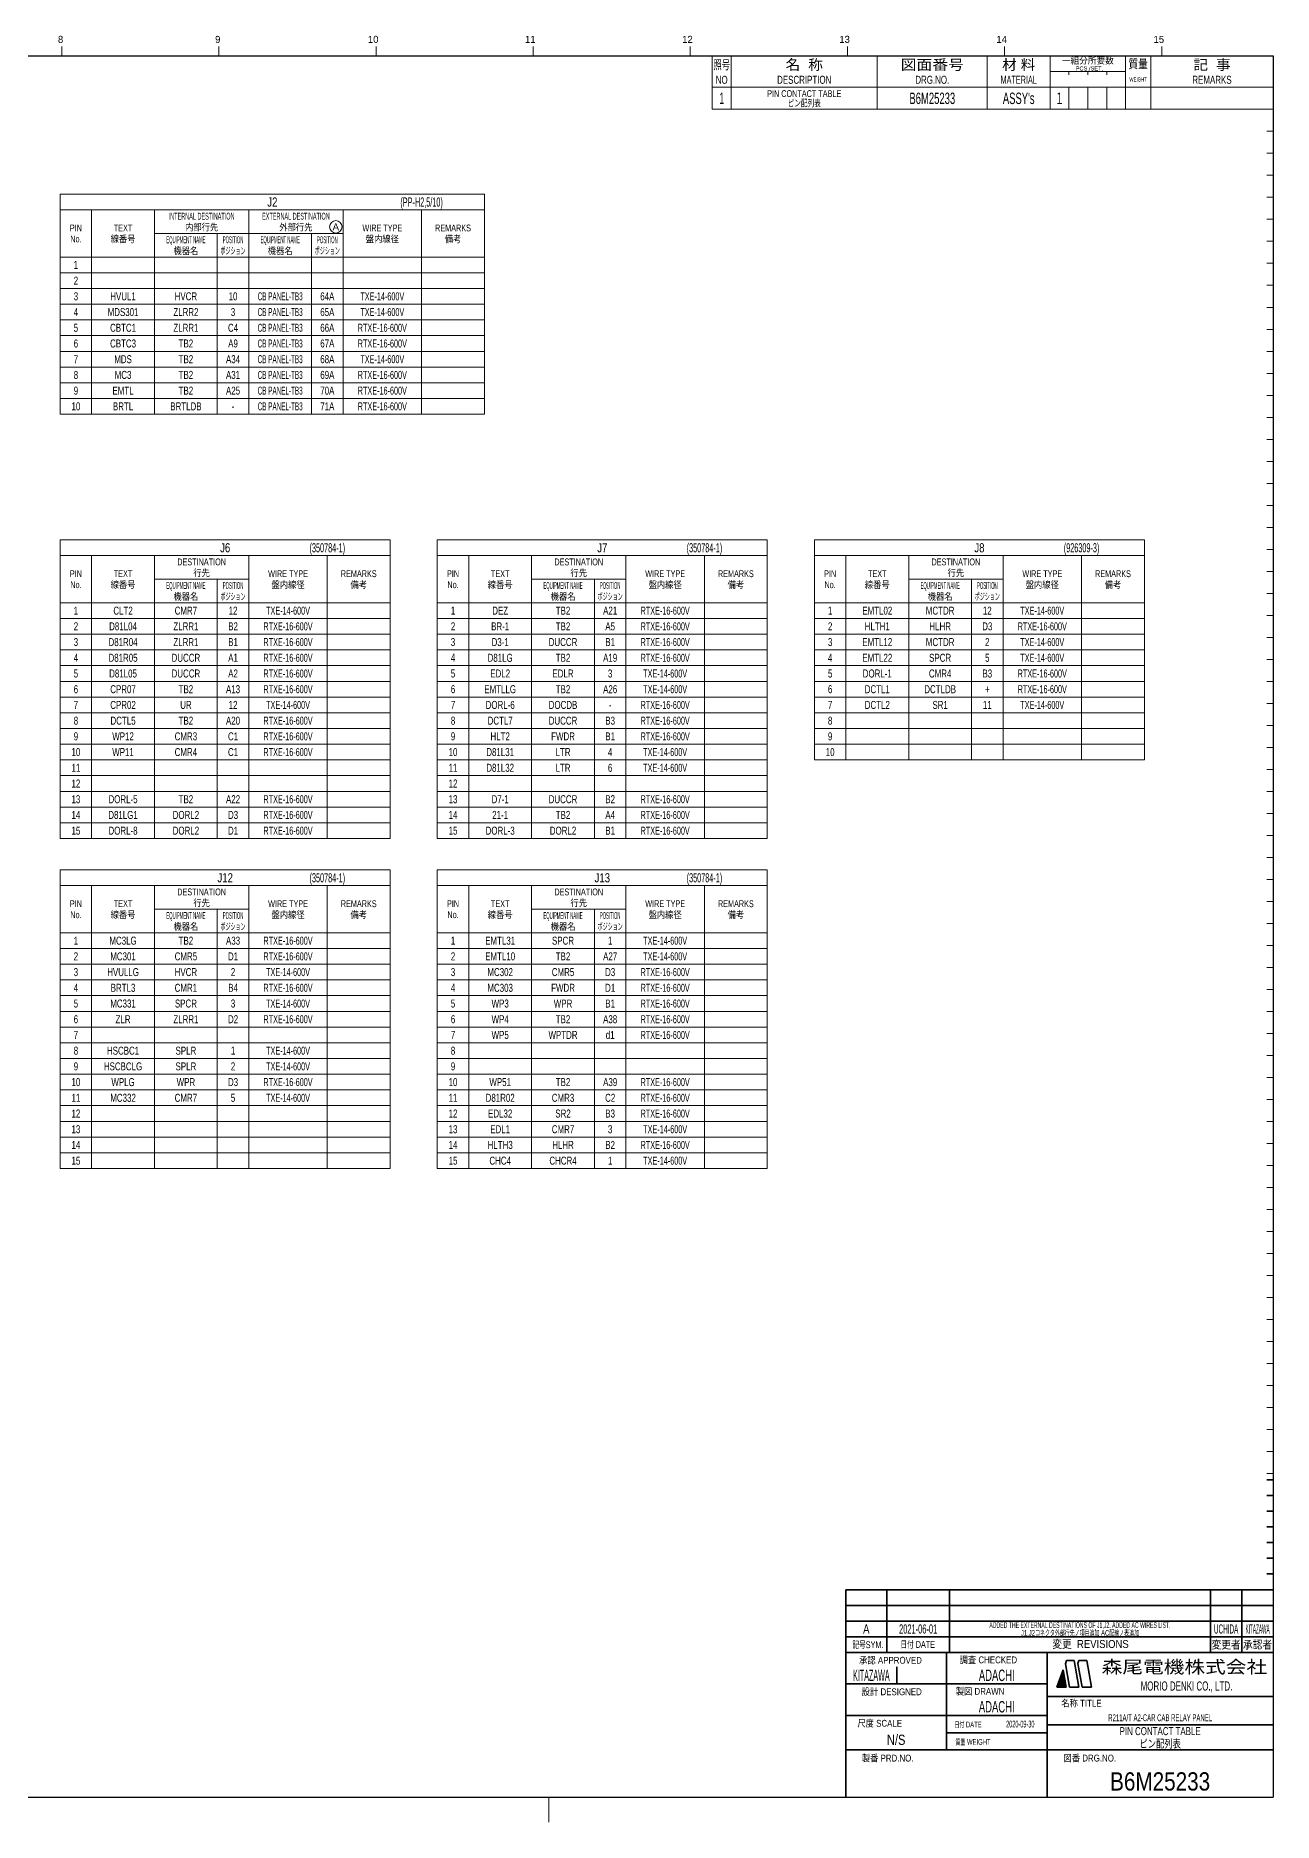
# Model space of a CAD drawing. Header units: millimetres. Extents: x 10 to 821, y 12 to 580.
# Drawn here: x 427 to 821, y 12 to 580 of the extents above; entities that cross this region are included whole.
import ezdxf
from ezdxf.enums import TextEntityAlignment as Align

# ---------------------------------------------------------------- set-up
doc = ezdxf.new("R2010")
doc.units = ezdxf.units.MM
for name, color, linetype in [('GR1_02', 7, 'Continuous'), ('GR1_04', 7, 'Continuous'), ('GR1_05', 7, 'Continuous'), ('GR2_03', 7, 'Continuous'), ('図面枠B6M', 7, 'Continuous'), ('表題、部品表_02', 7, 'Continuous'), ('表題、部品表_03', 7, 'Continuous')]:
    doc.layers.add(name, color=color, linetype=linetype)
doc.styles.add('HG丸ｺﾞｼｯｸM-PRO', font='')
doc.styles.get('HG丸ｺﾞｼｯｸM-PRO').set_extended_font_data('HG丸ｺﾞｼｯｸM-PRO')

# ---------------------------------------------------------------- blocks, each defined once
blk = doc.blocks.new('BLKF023')
at = {"layer": '図面枠B6M', "color": 4, "linetype": 'Continuous', "lineweight": 13}
for p, q in [((435.5, 577), (435.5, 574)), ((485.5, 577), (485.5, 574)), ((535.5, 577), (535.5, 574)), ((585.5, 577), (585.5, 574)), ((635.5, 577), (635.5, 574)), ((685.5, 577), (685.5, 574)), ((735.5, 577), (735.5, 574)), ((785.5, 577), (785.5, 574)), ((819, 557), (821, 557)), ((819, 550), (821, 550)), ((819, 543), (821, 543)), ((819, 536), (821, 536)), ((819, 529), (821, 529)), ((819, 522), (821, 522)), ((819, 515), (821, 515)), ((819, 508), (821, 508)), ((819, 501), (821, 501)), ((819, 494), (821, 494)), ((819, 487), (821, 487)), ((819, 480), (821, 480)), ((819, 473), (821, 473)), ((819, 466), (821, 466)), ((819, 459), (821, 459)), ((819, 452), (821, 452)), ((819, 445), (821, 445)), ((819, 438), (821, 438)), ((819, 431), (821, 431)), ((819, 424), (821, 424)), ((819, 417), (821, 417)), ((819, 410), (821, 410)), ((819, 403), (821, 403)), ((819, 396), (821, 396)), ((819, 389), (821, 389)), ((819, 382), (821, 382)), ((819, 375), (821, 375)), ((819, 368), (821, 368)), ((819, 361), (821, 361)), ((819, 354), (821, 354)), ((819, 347), (821, 347)), ((819, 340), (821, 340)), ((819, 333), (821, 333)), ((819, 326), (821, 326)), ((819, 319), (821, 319)), ((819, 312), (821, 312)), ((819, 305), (821, 305)), ((819, 298), (821, 298)), ((819, 291), (821, 291)), ((819, 284), (821, 284)), ((819, 277), (821, 277)), ((819, 270), (821, 270)), ((819, 263), (821, 263)), ((819, 256), (821, 256)), ((819, 249), (821, 249)), ((819, 242), (821, 242)), ((819, 235), (821, 235)), ((819, 228), (821, 228)), ((819, 221), (821, 221)), ((819, 214), (821, 214)), ((819, 207), (821, 207)), ((819, 200), (821, 200)), ((819, 193), (821, 193)), ((819, 186), (821, 186)), ((819, 179), (821, 179)), ((819, 172), (821, 172)), ((819, 165), (821, 165)), ((819, 158), (821, 158)), ((819, 151), (821, 151)), ((819, 144), (821, 144)), ((819, 137), (821, 137)), ((819, 130), (821, 130)), ((819, 123), (821, 123)), ((819, 116), (821, 116)), ((590.5, 12), (590.5, 20))]:
    blk.add_line(p, q, dxfattribs=at)
at = {"layer": '図面枠B6M', "color": 2, "linetype": 'Continuous', "lineweight": 25}
for p, q in [((35.5, 574), (821, 574)), ((821, 574), (821, 20)), ((9.5, 20), (821, 20))]:
    blk.add_line(p, q, dxfattribs=at)
at = {"layer": '図面枠B6M', "color": 3, "linetype": 'Continuous', "lineweight": 35}
for p, q in [((821, 121), (819, 121)), ((821, 116), (819, 116)), ((821, 111), (819, 111)), ((821, 106), (819, 106)), ((821, 101), (819, 101)), ((821, 96), (819, 96)), ((821, 91), (819, 91)), ((685, 86), (821, 86)), ((685, 86), (685, 20)), ((698, 86), (698, 66)), ((718, 66), (718, 86)), ((801, 86), (801, 66)), ((811, 86), (811, 66)), ((685, 81), (821, 81)), ((685, 76), (821, 76)), ((685, 71), (821, 71)), ((685, 66), (821, 66)), ((717, 66), (717, 35)), ((749, 66), (749, 20)), ((754.84, 62.4), (755.23, 63.5)), ((755.23, 63.5), (757.64, 63.5)), ((759.14, 55), (757.64, 63.5)), ((759.18, 63.5), (758.82, 62.51)), ((759.18, 63.5), (761.64, 63.5)), ((763.14, 55), (761.64, 63.5)), ((701.23, 61.5), (701.23, 56)), ((752.14, 55), (754.16, 60.55)), ((752.16, 55), (754.69, 57.53)), ((752.21, 55.19), (754.67, 57.65)), ((752.29, 55.41), (754.65, 57.77)), ((752.3, 55), (754.71, 57.41)), ((752.37, 55.64), (754.63, 57.89)), ((752.44, 55), (754.74, 57.29)), ((752.45, 55.86), (754.61, 58.01)), ((752.54, 56.08), (754.59, 58.13)), ((752.58, 55), (754.76, 57.17)), ((752.62, 56.3), (754.57, 58.25)), ((752.7, 56.53), (754.55, 58.37)), ((752.72, 55), (754.78, 57.05)), ((752.78, 56.75), (754.52, 58.49)), ((752.86, 56.97), (754.5, 58.61)), ((752.86, 55), (754.8, 56.93)), ((752.94, 57.19), (754.48, 58.73)), ((753.02, 57.42), (754.46, 58.86)), ((753.1, 57.64), (754.44, 58.98)), ((753.18, 57.86), (754.42, 59.1)), ((753.26, 58.08), (754.4, 59.22)), ((753.34, 58.31), (754.38, 59.34)), ((753.43, 58.53), (754.35, 59.46)), ((753.51, 58.75), (754.33, 59.58)), ((753.59, 58.97), (754.31, 59.7)), ((753.67, 59.19), (754.29, 59.82)), ((753.75, 59.42), (754.27, 59.94)), ((753.83, 59.64), (754.25, 60.06)), ((753.91, 59.86), (754.23, 60.18)), ((753.99, 60.08), (754.21, 60.3)), ((754.07, 60.31), (754.18, 60.42)), ((754.15, 60.53), (754.16, 60.54)), ((755.14, 55), (754.16, 60.55)), ((756.14, 55), (754.84, 62.4)), ((760.14, 55), (758.82, 62.51)), ((685, 56), (749, 56)), ((749, 52), (821, 52)), ((752.14, 55), (755.14, 55)), ((753.01, 55), (754.82, 56.81)), ((753.15, 55), (754.84, 56.69)), ((753.29, 55), (754.86, 56.57)), ((753.43, 55), (754.88, 56.45)), ((753.57, 55), (754.91, 56.33)), ((753.71, 55), (754.93, 56.21)), ((753.85, 55), (754.95, 56.09)), ((754, 55), (754.97, 55.97)), ((754.14, 55), (754.99, 55.85)), ((754.28, 55), (755.01, 55.73)), ((754.42, 55), (755.03, 55.61)), ((754.56, 55), (755.05, 55.49)), ((754.7, 55), (755.08, 55.37)), ((754.84, 55), (755.1, 55.25)), ((754.99, 55), (755.12, 55.13)), ((755.13, 55), (755.14, 55.01)), ((756.14, 55), (759.14, 55)), ((760.14, 55), (763.14, 55)), ((685, 46), (749, 46)), ((717, 40.5), (749, 40.5)), ((749, 43), (821, 43)), ((685, 35), (821, 35))]:
    blk.add_line(p, q, dxfattribs=at)
at = {"layer": '図面枠B6M', "color": 4, "linetype": 'Continuous', "lineweight": 13, "style": 'HG丸ｺﾞｼｯｸM-PRO', "width": 1.003994}
for s, height, p in [('8', 2.25, (434.29, 577.45)), ('9', 2.25, (484.29, 577.45)), ('10', 2.255, (532.9, 577.45)), ('11', 2.255, (582.9, 577.45)), ('12', 2.255, (632.9, 577.45)), ('13', 2.255, (682.9, 577.45)), ('14', 2.255, (732.9, 577.45)), ('15', 2.255, (782.9, 577.45))]:
    blk.add_text(s, height=height, dxfattribs=at).set_placement(p, align=Align.BOTTOM_LEFT)
at = {"layer": '図面枠B6M', "color": 4, "linetype": 'Continuous', "lineweight": 13, "style": 'HG丸ｺﾞｼｯｸM-PRO'}
for s, height, width, p in [('記号SYM.', 2.182, 0.69227, (692.03, 68.49)), ('日付 DATE', 2.182, 0.692507, (707.87, 68.58)), ('変更  REVISIONS', 2.5455, 0.887352, (762.85, 68.72)), ('変更者', 2.545, 0.887717, (806, 68.5)), ('承認者', 2.545, 0.887717, (816, 68.5)), ('承認 APPROVED', 2.1818, 0.863151, (699.21, 63.54)), ('調査 CHECKED', 2.182, 0.863174, (730.34, 63.67)), ('設計 DESIGNED', 2.1818, 0.862613, (699.61, 53.51)), ('製図 DRAWN', 2.182, 0.863099, (727.7, 53.65)), ('名称 TITLE', 2.182, 0.862489, (759.97, 49.87)), ('尺度 SCALE', 2.182, 0.862581, (695.78, 43.49)), ('日付 DATE', 1.818, 0.618255, (723.88, 43.09)), ('質量 WEIGHT', 1.818, 0.618812, (725.46, 37.55)), ('製番 PRD.NO.', 2.182, 0.863299, (698.29, 32.41)), ('図番 DRG.NO.', 2.182, 0.863083, (762.62, 32.42))]:
    blk.add_text(s, height=height, dxfattribs=dict(at, width=width)).set_placement(p, align=Align.MIDDLE_CENTER)
at = {"layer": '図面枠B6M', "color": 2, "linetype": 'Continuous', "lineweight": 25, "style": 'HG丸ｺﾞｼｯｸM-PRO', "width": 1.206081}
blk.add_text('森尾電機株式会社', height=4, dxfattribs=at).set_placement((792.72, 61.43), align=Align.MIDDLE_CENTER)
at = {"layer": '図面枠B6M', "color": 3, "linetype": 'Continuous', "lineweight": 35, "style": 'HG丸ｺﾞｼｯｸM-PRO', "width": 0.652197}
blk.add_text('MORIO DENKI CO., LTD.', height=2.9091, dxfattribs=at).set_placement((793.38, 55.36), align=Align.MIDDLE_CENTER)
blk = doc.blocks.new('BLKF024')
at = {"layer": '図面枠B6M', "color": 3, "linetype": 'Continuous', "lineweight": 35, "style": 'HG丸ｺﾞｼｯｸM-PRO'}
for s, height, width, p in [('A', 2.91, 0.782973, (691.5, 73.5)), ('2021-06-01', 2.909, 0.488281, (708, 73.5)), ('ADDED THE EXTERNAL DESTINATIONS OF J1,J2. ADDED AC WIRES LIST.', 1.8182, 0.537692, (759.5, 74.75)), ('UCHIDA', 2.909, 0.415827, (806, 73.5)), ('KITAZAWA', 2.909, 0.308644, (816, 73.5)), ('KITAZAWA', 3.636, 0.374534, (693.11, 58.75)), ('ADACHI', 3.636, 0.619335, (733, 58.75)), ('ADACHI', 3.636, 0.619335, (733, 48.75)), ('R211A/T A2-CAR CAB RELAY PANEL', 2.1818, 0.522489, (785, 45.25)), ('N/S', 3.273, 0.805664, (701, 38.25)), ('2020-09-30', 2.182, 0.482412, (740.5, 43.25)), ('PIN CONTACT TABLE', 2.5455, 0.741365, (785, 41)), ('B6M25233', 5.818, 0.845653, (785, 25))]:
    blk.add_text(s, height=height, dxfattribs=dict(at, width=width)).set_placement(p, align=Align.MIDDLE_CENTER)
blk = doc.blocks.new('BLKF025')
at = {"layer": '表題、部品表_02', "color": 4, "linetype": 'Continuous', "lineweight": 13}
for p, q in [((642.5, 564), (642.5, 557)), ((642.5, 564), (821, 564)), ((648.5, 564), (648.5, 557)), ((695, 564), (695, 557)), ((730, 564), (730, 557)), ((750, 564), (750, 557)), ((756, 564), (756, 557)), ((762, 564), (762, 557)), ((768, 557), (768, 564)), ((774, 564), (774, 557)), ((782, 564), (782, 557)), ((821, 564), (821, 557)), ((642.5, 557), (821, 557))]:
    blk.add_line(p, q, dxfattribs=at)
blk = doc.blocks.new('BLKF028')
at = {"layer": 'GR2_03', "color": 4, "linetype": 'Continuous', "lineweight": 13}
for p, q in [((642.5, 574), (642.5, 564)), ((642.5, 574), (821, 574)), ((648.5, 574), (648.5, 564)), ((695, 574), (695, 564)), ((730, 574), (730, 564)), ((750, 574), (750, 564)), ((750, 569), (774, 569)), ((756, 568), (756, 569)), ((762, 569), (762, 568)), ((768, 569), (768, 568)), ((774, 574), (774, 564)), ((782, 574), (782, 564)), ((821, 574), (821, 564)), ((642.5, 564), (821, 564))]:
    blk.add_line(p, q, dxfattribs=at)
at = {"layer": 'GR2_03', "color": 3, "linetype": 'Continuous', "lineweight": 35, "style": 'HG丸ｺﾞｼｯｸM-PRO'}
for s, height, width, p in [('照号', 2.909, 0.651535, (645.5, 571.2)), ('名  称', 3.273, 1.042426, (671.75, 571.2)), ('図面番号', 3.273, 1.127518, (712.5, 571.2)), ('材 料', 3.273, 1.042439, (740, 571.2)), ('一組分所要数', 2.036, 0.966638, (762, 572.5)), ('PCS./SET.', 1.309, 0.862935, (762.5, 570)), ('質量', 2.909, 0.781842, (778, 571.5)), ('記  事', 3.273, 1.042426, (801.5, 571.2)), ('NO', 2.545, 0.740841, (645.5, 566.4)), ('DESCRIPTION', 2.5455, 0.741365, (671.75, 566.4)), ('DRG.NO.', 2.545, 0.741189, (712.5, 566.4)), ('MATERIAL', 2.545, 0.594756, (740, 566.4)), ('WEIGHT', 1.309, 0.635507, (778, 566.5)), ('REMARKS', 2.545, 0.742803, (801.5, 566.4))]:
    blk.add_text(s, height=height, dxfattribs=dict(at, width=width)).set_placement(p, align=Align.MIDDLE_CENTER)
blk = doc.blocks.new('BLKF027')
at = {"layer": 'GR2_03', "color": 3, "linetype": 'Continuous', "lineweight": 13}
blk.add_blockref('BLKF028', (0, 0), dxfattribs=at)
blk = doc.blocks.new('BLKF088')
at = {"layer": 'GR1_02', "color": 4, "linetype": 'Continuous', "lineweight": 13}
for p, q in [((435, 420), (540, 420)), ((435, 420), (435, 325)), ((435, 415), (540, 415)), ((445, 415), (445, 325)), ((465, 415), (465, 325)), ((495, 415), (495, 325)), ((520, 415), (520, 325)), ((540, 420), (540, 325)), ((465, 407.5), (495, 407.5)), ((485, 407.5), (485, 325)), ((435, 400), (540, 400)), ((435, 395), (540, 395)), ((435, 390), (540, 390)), ((435, 385), (540, 385)), ((435, 380), (540, 380)), ((435, 375), (540, 375)), ((435, 370), (540, 370)), ((435, 365), (540, 365)), ((435, 360), (540, 360)), ((435, 355), (540, 355)), ((435, 350), (540, 350)), ((435, 345), (540, 345)), ((435, 340), (540, 340)), ((435, 335), (540, 335)), ((435, 330), (540, 330)), ((435, 325), (540, 325))]:
    blk.add_line(p, q, dxfattribs=at)
blk = doc.blocks.new('BLKF074')
at = {"layer": 'GR1_02', "color": 4, "linetype": 'Continuous', "lineweight": 13}
blk.add_blockref('BLKF088', (0, 0), dxfattribs=at)
at = {"layer": 'GR1_02', "color": 3, "linetype": 'Continuous', "lineweight": 35, "style": 'HG丸ｺﾞｼｯｸM-PRO'}
for s, height, width, p in [('J6', 2.909, 0.784871, (487.5, 417.5)), ('PIN', 2.182, 0.692358, (440, 409.25)), ('TEXT', 2.182, 0.694137, (455, 409.25)), ('DESTINATION', 2.1818, 0.693116, (480, 413)), ('行先', 2.182, 0.863284, (480, 409.5)), ('WIRE TYPE', 2.182, 0.692093, (507.5, 409.25)), ('REMARKS', 2.182, 0.692634, (530, 409.25)), ('No.', 2.182, 0.69162, (440, 405.75)), ('線番号', 2.182, 0.863284, (455, 405.75)), ('EQUIPMENT NAME', 2.1818, 0.375541, (475, 405.5)), ('POSITION', 2.182, 0.375403, (490, 405.5)), ('盤内線径', 2.182, 0.863284, (507.5, 405.75)), ('備考', 2.182, 0.863284, (530, 405.75)), ('1', 2.55, 0.740651, (440, 397.5)), ('機器名', 2.182, 0.863284, (475, 402)), ('ポジション', 2.182, 0.521228, (490, 402)), ('2', 2.55, 0.740651, (440, 392.5)), ('3', 2.55, 0.740651, (440, 387.5)), ('4', 2.55, 0.740651, (440, 382.5)), ('5', 2.55, 0.740651, (440, 377.5)), ('6', 2.55, 0.740651, (440, 372.5)), ('8', 2.55, 0.740651, (440, 362.5)), ('7', 2.55, 0.740651, (440, 367.5)), ('9', 2.55, 0.740651, (440, 357.5)), ('10', 2.545, 0.740651, (440, 352.5)), ('11', 2.545, 0.740651, (440, 347.5)), ('12', 2.545, 0.740651, (440, 342.5)), ('13', 2.545, 0.740651, (440, 337.5)), ('14', 2.545, 0.740651, (440, 332.5)), ('15', 2.545, 0.740651, (440, 327.5))]:
    blk.add_text(s, height=height, dxfattribs=dict(at, width=width)).set_placement(p, align=Align.MIDDLE_CENTER)
blk = doc.blocks.new('BLKF105')
at = {"layer": 'GR1_02', "color": 4, "linetype": 'Continuous', "lineweight": 13}
for p, q in [((555, 420), (660, 420)), ((555, 420), (555, 325)), ((555, 415), (660, 415)), ((565, 415), (565, 325)), ((585, 415), (585, 325)), ((615, 415), (615, 325)), ((640, 415), (640, 325)), ((660, 420), (660, 325)), ((585, 407.5), (615, 407.5)), ((605, 407.5), (605, 325)), ((555, 400), (660, 400)), ((555, 395), (660, 395)), ((555, 390), (660, 390)), ((555, 385), (660, 385)), ((555, 380), (660, 380)), ((555, 375), (660, 375)), ((555, 370), (660, 370)), ((555, 365), (660, 365)), ((555, 360), (660, 360)), ((555, 355), (660, 355)), ((555, 350), (660, 350)), ((555, 345), (660, 345)), ((555, 340), (660, 340)), ((555, 335), (660, 335)), ((555, 330), (660, 330)), ((555, 325), (660, 325))]:
    blk.add_line(p, q, dxfattribs=at)
blk = doc.blocks.new('BLKF091')
at = {"layer": 'GR1_02', "color": 4, "linetype": 'Continuous', "lineweight": 13}
blk.add_blockref('BLKF105', (0, 0), dxfattribs=at)
at = {"layer": 'GR1_02', "color": 3, "linetype": 'Continuous', "lineweight": 35, "style": 'HG丸ｺﾞｼｯｸM-PRO'}
for s, height, width, p in [('J7', 2.909, 0.784871, (607.5, 417.5)), ('PIN', 2.182, 0.692358, (560, 409.25)), ('TEXT', 2.182, 0.694137, (575, 409.25)), ('DESTINATION', 2.1818, 0.693116, (600, 413)), ('行先', 2.182, 0.863284, (600, 409.5)), ('WIRE TYPE', 2.182, 0.692093, (627.5, 409.25)), ('REMARKS', 2.182, 0.692634, (650, 409.25)), ('No.', 2.182, 0.69162, (560, 405.75)), ('線番号', 2.182, 0.863284, (575, 405.75)), ('EQUIPMENT NAME', 2.1818, 0.375541, (595, 405.5)), ('POSITION', 2.182, 0.375403, (610, 405.5)), ('盤内線径', 2.182, 0.863284, (627.5, 405.75)), ('備考', 2.182, 0.863284, (650, 405.75)), ('1', 2.55, 0.740651, (560, 397.5)), ('機器名', 2.182, 0.863284, (595, 402)), ('ポジション', 2.182, 0.521228, (610, 402)), ('2', 2.55, 0.740651, (560, 392.5)), ('3', 2.55, 0.740651, (560, 387.5)), ('4', 2.55, 0.740651, (560, 382.5)), ('5', 2.55, 0.740651, (560, 377.5)), ('6', 2.55, 0.740651, (560, 372.5)), ('8', 2.55, 0.740651, (560, 362.5)), ('7', 2.55, 0.740651, (560, 367.5)), ('9', 2.55, 0.740651, (560, 357.5)), ('10', 2.545, 0.740651, (560, 352.5)), ('11', 2.545, 0.740651, (560, 347.5)), ('12', 2.545, 0.740651, (560, 342.5)), ('13', 2.545, 0.740651, (560, 337.5)), ('14', 2.545, 0.740651, (560, 332.5)), ('15', 2.545, 0.740651, (560, 327.5))]:
    blk.add_text(s, height=height, dxfattribs=dict(at, width=width)).set_placement(p, align=Align.MIDDLE_CENTER)
blk = doc.blocks.new('BLKF119')
at = {"layer": 'GR1_02', "color": 4, "linetype": 'Continuous', "lineweight": 13}
for p, q in [((675, 420), (780, 420)), ((675, 420), (675, 350)), ((675, 415), (780, 415)), ((685, 415), (685, 350)), ((705, 415), (705, 350)), ((735, 415), (735, 350)), ((760, 415), (760, 350)), ((780, 420), (780, 350)), ((705, 407.5), (735, 407.5)), ((725, 407.5), (725, 350)), ((675, 400), (780, 400)), ((675, 395), (780, 395)), ((675, 390), (780, 390)), ((675, 385), (780, 385)), ((675, 380), (780, 380)), ((675, 375), (780, 375)), ((675, 370), (780, 370)), ((675, 365), (780, 365)), ((675, 360), (780, 360)), ((675, 355), (780, 355)), ((675, 350), (780, 350))]:
    blk.add_line(p, q, dxfattribs=at)
blk = doc.blocks.new('BLKF108')
at = {"layer": 'GR1_02', "color": 4, "linetype": 'Continuous', "lineweight": 13}
blk.add_blockref('BLKF119', (0, 0), dxfattribs=at)
at = {"layer": 'GR1_02', "color": 3, "linetype": 'Continuous', "lineweight": 35, "style": 'HG丸ｺﾞｼｯｸM-PRO'}
for s, height, width, p in [('J8', 2.909, 0.784871, (727.5, 417.5)), ('PIN', 2.182, 0.692358, (680, 409.25)), ('TEXT', 2.182, 0.694137, (695, 409.25)), ('DESTINATION', 2.1818, 0.693116, (720, 413)), ('行先', 2.182, 0.863284, (720, 409.5)), ('WIRE TYPE', 2.182, 0.692093, (747.5, 409.25)), ('REMARKS', 2.182, 0.692634, (770, 409.25)), ('No.', 2.182, 0.69162, (680, 405.75)), ('線番号', 2.182, 0.863284, (695, 405.75)), ('EQUIPMENT NAME', 2.1818, 0.375541, (715, 405.5)), ('POSITION', 2.182, 0.375403, (730, 405.5)), ('盤内線径', 2.182, 0.863284, (747.5, 405.75)), ('備考', 2.182, 0.863284, (770, 405.75)), ('1', 2.55, 0.740651, (680, 397.5)), ('機器名', 2.182, 0.863284, (715, 402)), ('ポジション', 2.182, 0.521228, (730, 402)), ('2', 2.55, 0.740651, (680, 392.5)), ('3', 2.55, 0.740651, (680, 387.5)), ('4', 2.55, 0.740651, (680, 382.5)), ('5', 2.55, 0.740651, (680, 377.5)), ('6', 2.55, 0.740651, (680, 372.5)), ('8', 2.55, 0.740651, (680, 362.5)), ('7', 2.55, 0.740651, (680, 367.5)), ('9', 2.55, 0.740651, (680, 357.5)), ('10', 2.545, 0.740651, (680, 352.5))]:
    blk.add_text(s, height=height, dxfattribs=dict(at, width=width)).set_placement(p, align=Align.MIDDLE_CENTER)
blk = doc.blocks.new('BLKF134')
at = {"layer": 'GR1_02', "color": 4, "linetype": 'Continuous', "lineweight": 13}
for p, q in [((555, 315), (660, 315)), ((555, 315), (555, 220)), ((660, 315), (660, 220)), ((555, 310), (660, 310)), ((565, 310), (565, 220)), ((585, 310), (585, 220)), ((615, 310), (615, 220)), ((640, 310), (640, 220)), ((585, 302.5), (615, 302.5)), ((605, 302.5), (605, 220)), ((555, 295), (660, 295)), ((555, 290), (660, 290)), ((555, 285), (660, 285)), ((555, 280), (660, 280)), ((555, 275), (660, 275)), ((555, 270), (660, 270)), ((555, 265), (660, 265)), ((555, 260), (660, 260)), ((555, 255), (660, 255)), ((555, 250), (660, 250)), ((555, 245), (660, 245)), ((555, 240), (660, 240)), ((555, 235), (660, 235)), ((555, 230), (660, 230)), ((555, 225), (660, 225)), ((555, 220), (660, 220))]:
    blk.add_line(p, q, dxfattribs=at)
blk = doc.blocks.new('BLKF120')
at = {"layer": 'GR1_02', "color": 4, "linetype": 'Continuous', "lineweight": 13}
blk.add_blockref('BLKF134', (0, 0), dxfattribs=at)
at = {"layer": 'GR1_02', "color": 3, "linetype": 'Continuous', "lineweight": 35, "style": 'HG丸ｺﾞｼｯｸM-PRO'}
for s, height, width, p in [('J13', 2.909, 0.784756, (607.5, 312.5)), ('DESTINATION', 2.1818, 0.693116, (600, 308)), ('PIN', 2.182, 0.692358, (560, 304.25)), ('No.', 2.182, 0.69162, (560, 300.75)), ('線番号', 2.182, 0.863284, (575, 300.75)), ('TEXT', 2.182, 0.694137, (575, 304.25)), ('EQUIPMENT NAME', 2.1818, 0.375541, (595, 300.5)), ('行先', 2.182, 0.863284, (600, 304.5)), ('POSITION', 2.182, 0.375403, (610, 300.5)), ('WIRE TYPE', 2.182, 0.692093, (627.5, 304.25)), ('盤内線径', 2.182, 0.863284, (627.5, 300.75)), ('REMARKS', 2.182, 0.692634, (650, 304.25)), ('備考', 2.182, 0.863284, (650, 300.75)), ('機器名', 2.182, 0.863284, (595, 297)), ('ポジション', 2.182, 0.521228, (610, 297)), ('1', 2.55, 0.740651, (560, 292.5)), ('2', 2.55, 0.740651, (560, 287.5)), ('4', 2.55, 0.740651, (560, 277.5)), ('3', 2.55, 0.740651, (560, 282.5)), ('5', 2.55, 0.740651, (560, 272.5)), ('6', 2.55, 0.740651, (560, 267.5)), ('7', 2.55, 0.740651, (560, 262.5)), ('8', 2.55, 0.740651, (560, 257.5)), ('9', 2.55, 0.740651, (560, 252.5)), ('10', 2.545, 0.740651, (560, 247.5)), ('11', 2.545, 0.740651, (560, 242.5)), ('12', 2.545, 0.740651, (560, 237.5)), ('13', 2.545, 0.740651, (560, 232.5)), ('14', 2.545, 0.740651, (560, 227.5)), ('15', 2.545, 0.740651, (560, 222.5))]:
    blk.add_text(s, height=height, dxfattribs=dict(at, width=width)).set_placement(p, align=Align.MIDDLE_CENTER)
blk = doc.blocks.new('BLKF151')
at = {"layer": 'GR1_02', "color": 4, "linetype": 'Continuous', "lineweight": 13}
for p, q in [((435, 315), (540, 315)), ((435, 315), (435, 220)), ((540, 315), (540, 220)), ((435, 310), (540, 310)), ((445, 310), (445, 220)), ((465, 310), (465, 220)), ((495, 310), (495, 220)), ((520, 310), (520, 220)), ((465, 302.5), (495, 302.5)), ((485, 302.5), (485, 220)), ((435, 295), (540, 295)), ((435, 290), (540, 290)), ((435, 285), (540, 285)), ((435, 280), (540, 280)), ((435, 275), (540, 275)), ((435, 270), (540, 270)), ((435, 265), (540, 265)), ((435, 260), (540, 260)), ((435, 255), (540, 255)), ((435, 250), (540, 250)), ((435, 245), (540, 245)), ((435, 240), (540, 240)), ((435, 235), (540, 235)), ((435, 230), (540, 230)), ((435, 225), (540, 225)), ((435, 220), (540, 220))]:
    blk.add_line(p, q, dxfattribs=at)
blk = doc.blocks.new('BLKF137')
at = {"layer": 'GR1_02', "color": 4, "linetype": 'Continuous', "lineweight": 13}
blk.add_blockref('BLKF151', (0, 0), dxfattribs=at)
at = {"layer": 'GR1_02', "color": 3, "linetype": 'Continuous', "lineweight": 35, "style": 'HG丸ｺﾞｼｯｸM-PRO'}
for s, height, width, p in [('J12', 2.909, 0.784756, (487.5, 312.5)), ('DESTINATION', 2.1818, 0.693116, (480, 308)), ('PIN', 2.182, 0.692358, (440, 304.25)), ('No.', 2.182, 0.69162, (440, 300.75)), ('線番号', 2.182, 0.863284, (455, 300.75)), ('TEXT', 2.182, 0.694137, (455, 304.25)), ('EQUIPMENT NAME', 2.1818, 0.375541, (475, 300.5)), ('行先', 2.182, 0.863284, (480, 304.5)), ('POSITION', 2.182, 0.375403, (490, 300.5)), ('WIRE TYPE', 2.182, 0.692093, (507.5, 304.25)), ('盤内線径', 2.182, 0.863284, (507.5, 300.75)), ('REMARKS', 2.182, 0.692634, (530, 304.25)), ('備考', 2.182, 0.863284, (530, 300.75)), ('機器名', 2.182, 0.863284, (475, 297)), ('ポジション', 2.182, 0.521228, (490, 297)), ('1', 2.55, 0.740651, (440, 292.5)), ('2', 2.55, 0.740651, (440, 287.5)), ('4', 2.55, 0.740651, (440, 277.5)), ('3', 2.55, 0.740651, (440, 282.5)), ('5', 2.55, 0.740651, (440, 272.5)), ('6', 2.55, 0.740651, (440, 267.5)), ('7', 2.55, 0.740651, (440, 262.5)), ('8', 2.55, 0.740651, (440, 257.5)), ('9', 2.55, 0.740651, (440, 252.5)), ('10', 2.545, 0.740651, (440, 247.5)), ('11', 2.545, 0.740651, (440, 242.5)), ('12', 2.545, 0.740651, (440, 237.5)), ('13', 2.545, 0.740651, (440, 232.5)), ('14', 2.545, 0.740651, (440, 227.5)), ('15', 2.545, 0.740651, (440, 222.5))]:
    blk.add_text(s, height=height, dxfattribs=dict(at, width=width)).set_placement(p, align=Align.MIDDLE_CENTER)
blk = doc.blocks.new('BLKF222')
at = {"layer": 'GR1_02', "color": 4, "linetype": 'Continuous', "lineweight": 13}
for p, q in [((435, 530), (570, 530)), ((435, 530), (435, 460)), ((570, 530), (570, 460)), ((435, 525), (570, 525)), ((445, 525), (445, 460)), ((465, 525), (465, 460)), ((495, 525), (495, 460)), ((525, 525), (525, 460)), ((550, 525), (550, 460)), ((525, 517.5), (465, 517.5)), ((485, 517.5), (485, 460)), ((515, 517.5), (515, 460)), ((435, 510), (570, 510)), ((435, 505), (570, 505)), ((435, 500), (570, 500)), ((435, 495), (570, 495)), ((435, 490), (570, 490)), ((435, 485), (570, 485)), ((435, 480), (570, 480)), ((435, 475), (570, 475)), ((435, 470), (570, 470)), ((435, 465), (570, 465)), ((435, 460), (570, 460))]:
    blk.add_line(p, q, dxfattribs=at)
blk = doc.blocks.new('BLKF211')
at = {"layer": 'GR1_02', "color": 4, "linetype": 'Continuous', "lineweight": 13}
blk.add_blockref('BLKF222', (0, 0), dxfattribs=at)
at = {"layer": 'GR1_02', "color": 3, "linetype": 'Continuous', "lineweight": 35, "style": 'HG丸ｺﾞｼｯｸM-PRO'}
for s, height, width, p in [('J2', 2.909, 0.784871, (502.5, 527.5)), ('INTERNAL DESTINATION', 2.1818, 0.480929, (480, 523)), ('EXTERNAL DESTINATION', 2.1818, 0.480828, (510, 523)), ('PIN', 2.182, 0.692358, (440, 519.25)), ('TEXT', 2.182, 0.694137, (455, 519.25)), ('内部行先', 2.182, 0.863284, (480, 519.5)), ('外部行先', 2.182, 0.863284, (510, 519.5)), ('WIRE TYPE', 2.182, 0.692093, (537.5, 519.25)), ('REMARKS', 2.182, 0.692634, (560, 519.25)), ('No.', 2.182, 0.69162, (440, 515.75)), ('線番号', 2.182, 0.863284, (455, 515.75)), ('EQUIPMENT NAME', 2.1818, 0.375541, (475, 515.5)), ('機器名', 2.182, 0.863284, (475, 512)), ('ポジション', 2.182, 0.521228, (490, 512)), ('POSITION', 2.182, 0.375403, (490, 515.5)), ('EQUIPMENT NAME', 2.1818, 0.375541, (505, 515.5)), ('機器名', 2.182, 0.863284, (505, 512)), ('ポジション', 2.182, 0.521228, (520, 512)), ('POSITION', 2.182, 0.375403, (520, 515.5)), ('盤内線径', 2.182, 0.863284, (537.5, 515.75)), ('備考', 2.182, 0.863284, (560, 515.75)), ('1', 2.55, 0.740651, (440, 507.5)), ('2', 2.55, 0.740651, (440, 502.5)), ('3', 2.55, 0.740651, (440, 497.5)), ('4', 2.55, 0.740651, (440, 492.5)), ('5', 2.55, 0.740651, (440, 487.5)), ('6', 2.55, 0.740651, (440, 482.5)), ('7', 2.55, 0.740651, (440, 477.5)), ('8', 2.55, 0.740651, (440, 472.5)), ('9', 2.55, 0.740651, (440, 467.5)), ('10', 2.545, 0.740651, (440, 462.5))]:
    blk.add_text(s, height=height, dxfattribs=dict(at, width=width)).set_placement(p, align=Align.MIDDLE_CENTER)
blk = doc.blocks.new('BLKF223')
at = {"layer": 'GR1_05', "color": 4, "linetype": 'Continuous', "lineweight": 13}
blk.add_circle((522.7, 519.61), 2, dxfattribs=at)
at = {"layer": 'GR1_05', "color": 4, "linetype": 'Continuous', "lineweight": 13, "style": 'HG丸ｺﾞｼｯｸM-PRO', "width": 1.042301}
blk.add_text('A', height=2.18, dxfattribs=at).set_placement((522.7, 519.61), align=Align.MIDDLE_CENTER)

msp = doc.modelspace()

# ---------------------------------------------------------------- block references
at = {"layer": 'GR1_02', "color": 4, "linetype": 'Continuous', "lineweight": 35}
for name in ['BLKF211', 'BLKF074', 'BLKF091', 'BLKF108', 'BLKF137', 'BLKF120']:
    msp.add_blockref(name, (0, 0), dxfattribs=at)
at = {"layer": 'GR1_05', "color": 4, "linetype": 'Continuous', "lineweight": 13}
msp.add_blockref('BLKF223', (0, 0), dxfattribs=at)
at = {"layer": 'GR2_03', "color": 3, "linetype": 'Continuous', "lineweight": 13}
msp.add_blockref('BLKF027', (0, 0), dxfattribs=at)
at = {"layer": '図面枠B6M', "color": 4, "linetype": 'Continuous', "lineweight": 13}
msp.add_blockref('BLKF023', (0, 0), dxfattribs=at)
at = {"layer": '図面枠B6M', "color": 3, "linetype": 'Continuous', "lineweight": 35}
msp.add_blockref('BLKF024', (0, 0), dxfattribs=at)
at = {"layer": '表題、部品表_02', "color": 4, "linetype": 'Continuous', "lineweight": 13}
msp.add_blockref('BLKF025', (0, 0), dxfattribs=at)

# ---------------------------------------------------------------- texts
at = {"layer": 'GR1_02', "color": 3, "linetype": 'Continuous', "lineweight": 35, "style": 'HG丸ｺﾞｼｯｸM-PRO'}
for s, height, width, p in [('(PP-H2,5/10)', 2.9091, 0.521959, (550, 527.5)), ('(350784-1)', 2.909, 0.521176, (520, 417.5)), ('(350784-1)', 2.909, 0.521176, (640, 417.5)), ('(926309-3)', 2.909, 0.521176, (760, 417.5)), ('(350784-1)', 2.909, 0.521176, (520, 312.5)), ('(350784-1)', 2.909, 0.521176, (640, 312.5))]:
    msp.add_text(s, height=height, dxfattribs=dict(at, width=width)).set_placement(p, align=Align.MIDDLE_CENTER)
at = {"layer": 'GR1_04', "color": 3, "linetype": 'Continuous', "lineweight": 35, "style": 'HG丸ｺﾞｼｯｸM-PRO'}
for s, height, width, p in [('HVUL1', 2.545, 0.741243, (455, 497.5)), ('HVCR', 2.545, 0.741064, (475, 497.5)), ('10', 2.545, 0.740651, (490, 497.5)), ('CB PANEL-TB3', 2.5455, 0.472964, (505, 497.5)), ('64A', 2.545, 0.741512, (520, 497.5)), ('TXE-14-600V', 2.5455, 0.593965, (537.5, 497.5)), ('MDS301', 2.545, 0.740901, (455, 492.5)), ('ZLRR2', 2.545, 0.742179, (475, 492.5)), ('3', 2.55, 0.740651, (490, 492.5)), ('CB PANEL-TB3', 2.5455, 0.472964, (505, 492.5)), ('65A', 2.545, 0.741512, (520, 492.5)), ('TXE-14-600V', 2.5455, 0.593965, (537.5, 492.5)), ('CBTC1', 2.545, 0.741138, (455, 487.5)), ('CBTC3', 2.545, 0.741138, (455, 482.5)), ('ZLRR1', 2.545, 0.742179, (475, 487.5)), ('TB2', 2.545, 0.7416, (475, 482.5)), ('A9', 2.545, 0.741922, (490, 482.5)), ('C4', 2.545, 0.740564, (490, 487.5)), ('CB PANEL-TB3', 2.5455, 0.472964, (505, 487.5)), ('CB PANEL-TB3', 2.5455, 0.472964, (505, 482.5)), ('66A', 2.545, 0.741512, (520, 487.5)), ('67A', 2.545, 0.741512, (520, 482.5)), ('RTXE-16-600V', 2.5455, 0.593889, (537.5, 487.5)), ('RTXE-16-600V', 2.5455, 0.593889, (537.5, 482.5)), ('MDS', 2.545, 0.741128, (455, 477.5)), ('TB2', 2.545, 0.7416, (475, 477.5)), ('A34', 2.545, 0.741512, (490, 477.5)), ('CB PANEL-TB3', 2.5455, 0.472964, (505, 477.5)), ('68A', 2.545, 0.741512, (520, 477.5)), ('TXE-14-600V', 2.5455, 0.593965, (537.5, 477.5)), ('MC3', 2.545, 0.741128, (455, 472.5)), ('TB2', 2.545, 0.7416, (475, 472.5)), ('A31', 2.545, 0.741512, (490, 472.5)), ('CB PANEL-TB3', 2.5455, 0.472964, (505, 472.5)), ('69A', 2.545, 0.741512, (520, 472.5)), ('RTXE-16-600V', 2.5455, 0.593889, (537.5, 472.5)), ('EMTL', 2.545, 0.742247, (455, 467.5)), ('TB2', 2.545, 0.7416, (475, 467.5)), ('A25', 2.545, 0.741512, (490, 467.5)), ('CB PANEL-TB3', 2.5455, 0.472964, (505, 467.5)), ('70A', 2.545, 0.741512, (520, 467.5)), ('RTXE-16-600V', 2.5455, 0.593889, (537.5, 467.5)), ('BRTL', 2.545, 0.742508, (455, 462.5)), ('BRTLDB', 2.545, 0.742144, (475, 462.5)), ('-', 2.55, 0.74056, (490, 462.5)), ('CB PANEL-TB3', 2.5455, 0.472964, (505, 462.5)), ('71A', 2.545, 0.741512, (520, 462.5)), ('RTXE-16-600V', 2.5455, 0.593889, (537.5, 462.5)), ('CLT2', 2.545, 0.741034, (455, 397.5)), ('CMR7', 2.545, 0.741503, (475, 397.5)), ('12', 2.545, 0.740651, (490, 397.5)), ('TXE-14-600V', 2.5455, 0.593965, (507.5, 397.5)), ('DEZ', 2.545, 0.741414, (575, 397.5)), ('TB2', 2.545, 0.7416, (595, 397.5)), ('A21', 2.545, 0.741512, (610, 397.5)), ('RTXE-16-600V', 2.5455, 0.593889, (627.5, 397.5)), ('EMTL02', 2.545, 0.741718, (695, 397.5)), ('MCTDR', 2.545, 0.740911, (715, 397.5)), ('12', 2.545, 0.740651, (730, 397.5)), ('TXE-14-600V', 2.5455, 0.593965, (747.5, 397.5)), ('D81L04', 2.545, 0.740745, (455, 392.5)), ('ZLRR1', 2.545, 0.742179, (475, 392.5)), ('B2', 2.545, 0.742346, (490, 392.5)), ('RTXE-16-600V', 2.5455, 0.593889, (507.5, 392.5)), ('BR-1', 2.545, 0.742128, (575, 392.5)), ('TB2', 2.545, 0.7416, (595, 392.5)), ('A5', 2.545, 0.741922, (610, 392.5)), ('RTXE-16-600V', 2.5455, 0.593889, (627.5, 392.5)), ('HLTH1', 2.545, 0.741365, (695, 392.5)), ('HLHR', 2.545, 0.742192, (715, 392.5)), ('D3', 2.545, 0.739842, (730, 392.5)), ('RTXE-16-600V', 2.5455, 0.593889, (747.5, 392.5)), ('D81R04', 2.545, 0.740716, (455, 387.5)), ('ZLRR1', 2.545, 0.742179, (475, 387.5)), ('B1', 2.545, 0.742346, (490, 387.5)), ('RTXE-16-600V', 2.5455, 0.593889, (507.5, 387.5)), ('D3-1', 2.545, 0.740186, (575, 387.5)), ('DUCCR', 2.545, 0.740841, (595, 387.5)), ('B1', 2.545, 0.742346, (610, 387.5)), ('RTXE-16-600V', 2.5455, 0.593889, (627.5, 387.5)), ('EMTL12', 2.545, 0.741718, (695, 387.5)), ('MCTDR', 2.545, 0.740911, (715, 387.5)), ('2', 2.55, 0.740651, (730, 387.5)), ('TXE-14-600V', 2.5455, 0.593965, (747.5, 387.5)), ('D81R05', 2.545, 0.740716, (455, 382.5)), ('DUCCR', 2.545, 0.740841, (475, 382.5)), ('A1', 2.545, 0.741922, (490, 382.5)), ('RTXE-16-600V', 2.5455, 0.593889, (507.5, 382.5)), ('D81LG', 2.545, 0.740468, (575, 382.5)), ('TB2', 2.545, 0.7416, (595, 382.5)), ('A19', 2.545, 0.741512, (610, 382.5)), ('RTXE-16-600V', 2.5455, 0.593889, (627.5, 382.5)), ('EMTL22', 2.545, 0.741718, (695, 382.5)), ('SPCR', 2.545, 0.741986, (715, 382.5)), ('5', 2.55, 0.740651, (730, 382.5)), ('TXE-14-600V', 2.5455, 0.593965, (747.5, 382.5)), ('D81L05', 2.545, 0.740745, (455, 377.5)), ('DUCCR', 2.545, 0.740841, (475, 377.5)), ('A2', 2.545, 0.741922, (490, 377.5)), ('RTXE-16-600V', 2.5455, 0.593889, (507.5, 377.5)), ('EDL2', 2.545, 0.741568, (575, 377.5)), ('EDLR', 2.545, 0.742105, (595, 377.5)), ('3', 2.55, 0.740651, (610, 377.5)), ('TXE-14-600V', 2.5455, 0.593965, (627.5, 377.5)), ('DORL-1', 2.545, 0.741005, (695, 377.5)), ('CMR4', 2.545, 0.741503, (715, 377.5)), ('B3', 2.545, 0.742346, (730, 377.5)), ('RTXE-16-600V', 2.5455, 0.593889, (747.5, 377.5)), ('CPR07', 2.545, 0.741409, (455, 372.5)), ('TB2', 2.545, 0.7416, (475, 372.5)), ('A13', 2.545, 0.741512, (490, 372.5)), ('RTXE-16-600V', 2.5455, 0.593889, (507.5, 372.5)), ('EMTLLG', 2.545, 0.741844, (575, 372.5)), ('TB2', 2.545, 0.7416, (595, 372.5)), ('A26', 2.545, 0.741512, (610, 372.5)), ('TXE-14-600V', 2.5455, 0.593965, (627.5, 372.5)), ('DCTL1', 2.545, 0.740613, (695, 372.5)), ('DCTLDB', 2.545, 0.740903, (715, 372.5)), ('+', 2.55, 0.74056, (730, 372.5)), ('RTXE-16-600V', 2.5455, 0.593889, (747.5, 372.5)), ('CPR02', 2.545, 0.741409, (455, 367.5)), ('DCTL5', 2.545, 0.740613, (455, 362.5)), ('TB2', 2.545, 0.7416, (475, 362.5)), ('UR', 2.545, 0.742111, (475, 367.5)), ('A20', 2.545, 0.741512, (490, 362.5)), ('12', 2.545, 0.740651, (490, 367.5)), ('RTXE-16-600V', 2.5455, 0.593889, (507.5, 362.5)), ('TXE-14-600V', 2.5455, 0.593965, (507.5, 367.5)), ('DORL-6', 2.545, 0.741005, (575, 367.5)), ('DCTL7', 2.545, 0.740613, (575, 362.5)), ('DUCCR', 2.545, 0.740841, (595, 362.5)), ('DOCDB', 2.545, 0.740523, (595, 367.5)), ('B3', 2.545, 0.742346, (610, 362.5)), ('-', 2.55, 0.74056, (610, 367.5)), ('RTXE-16-600V', 2.5455, 0.593889, (627.5, 367.5)), ('RTXE-16-600V', 2.5455, 0.593889, (627.5, 362.5)), ('DCTL2', 2.545, 0.740613, (695, 367.5)), ('SR1', 2.545, 0.741864, (715, 367.5)), ('11', 2.545, 0.740651, (730, 367.5)), ('TXE-14-600V', 2.5455, 0.593965, (747.5, 367.5)), ('WP12', 2.545, 0.741195, (455, 357.5)), ('CMR3', 2.545, 0.741503, (475, 357.5)), ('C1', 2.545, 0.740564, (490, 357.5)), ('RTXE-16-600V', 2.5455, 0.593889, (507.5, 357.5)), ('HLT2', 2.545, 0.741319, (575, 357.5)), ('FWDR', 2.545, 0.740708, (595, 357.5)), ('B1', 2.545, 0.742346, (610, 357.5)), ('RTXE-16-600V', 2.5455, 0.593889, (627.5, 357.5)), ('WP11', 2.545, 0.741195, (455, 352.5)), ('CMR4', 2.545, 0.741503, (475, 352.5)), ('C1', 2.545, 0.740564, (490, 352.5)), ('RTXE-16-600V', 2.5455, 0.593889, (507.5, 352.5)), ('D81L31', 2.545, 0.740745, (575, 352.5)), ('LTR', 2.545, 0.74197, (595, 352.5)), ('4', 2.55, 0.740651, (610, 352.5)), ('TXE-14-600V', 2.5455, 0.593965, (627.5, 352.5)), ('D81L32', 2.545, 0.740745, (575, 347.5)), ('LTR', 2.545, 0.74197, (595, 347.5)), ('6', 2.55, 0.740651, (610, 347.5)), ('TXE-14-600V', 2.5455, 0.593965, (627.5, 347.5)), ('DORL-5', 2.545, 0.741005, (455, 337.5)), ('TB2', 2.545, 0.7416, (475, 337.5)), ('A22', 2.545, 0.741512, (490, 337.5)), ('RTXE-16-600V', 2.5455, 0.593889, (507.5, 337.5)), ('D7-1', 2.545, 0.740186, (575, 337.5)), ('DUCCR', 2.545, 0.740841, (595, 337.5)), ('B2', 2.545, 0.742346, (610, 337.5)), ('RTXE-16-600V', 2.5455, 0.593889, (627.5, 337.5)), ('D81LG1', 2.545, 0.740498, (455, 332.5)), ('DORL2', 2.545, 0.741064, (475, 332.5)), ('D3', 2.545, 0.739842, (490, 332.5)), ('RTXE-16-600V', 2.5455, 0.593889, (507.5, 332.5)), ('21-1', 2.545, 0.740635, (575, 332.5)), ('TB2', 2.545, 0.7416, (595, 332.5)), ('A4', 2.545, 0.741922, (610, 332.5)), ('RTXE-16-600V', 2.5455, 0.593889, (627.5, 332.5)), ('DORL-8', 2.545, 0.741005, (455, 327.5)), ('DORL2', 2.545, 0.741064, (475, 327.5)), ('D1', 2.545, 0.739842, (490, 327.5)), ('RTXE-16-600V', 2.5455, 0.593889, (507.5, 327.5)), ('DORL-3', 2.545, 0.741005, (575, 327.5)), ('DORL2', 2.545, 0.741064, (595, 327.5)), ('B1', 2.545, 0.742346, (610, 327.5)), ('RTXE-16-600V', 2.5455, 0.593889, (627.5, 327.5)), ('MC3LG', 2.545, 0.741091, (455, 292.5)), ('TB2', 2.545, 0.7416, (475, 292.5)), ('A33', 2.545, 0.741512, (490, 292.5)), ('RTXE-16-600V', 2.5455, 0.593889, (507.5, 292.5)), ('EMTL31', 2.545, 0.741718, (575, 292.5)), ('SPCR', 2.545, 0.741986, (595, 292.5)), ('1', 2.55, 0.740651, (610, 292.5)), ('TXE-14-600V', 2.5455, 0.593965, (627.5, 292.5)), ('MC301', 2.545, 0.740948, (455, 287.5)), ('CMR5', 2.545, 0.741503, (475, 287.5)), ('D1', 2.545, 0.739842, (490, 287.5)), ('RTXE-16-600V', 2.5455, 0.593889, (507.5, 287.5)), ('EMTL10', 2.545, 0.741718, (575, 287.5)), ('TB2', 2.545, 0.7416, (595, 287.5)), ('A27', 2.545, 0.741512, (610, 287.5)), ('TXE-14-600V', 2.5455, 0.593965, (627.5, 287.5)), ('HVULLG', 2.545, 0.74127, (455, 282.5)), ('BRTL3', 2.545, 0.742126, (455, 277.5)), ('CMR1', 2.545, 0.741503, (475, 277.5)), ('HVCR', 2.545, 0.741064, (475, 282.5)), ('B4', 2.545, 0.742346, (490, 277.5)), ('2', 2.55, 0.740651, (490, 282.5)), ('RTXE-16-600V', 2.5455, 0.593889, (507.5, 277.5)), ('TXE-14-600V', 2.5455, 0.593965, (507.5, 282.5)), ('MC302', 2.545, 0.740948, (575, 282.5)), ('MC303', 2.545, 0.740948, (575, 277.5)), ('FWDR', 2.545, 0.740708, (595, 277.5)), ('CMR5', 2.545, 0.741503, (595, 282.5)), ('D3', 2.545, 0.739842, (610, 282.5)), ('D1', 2.545, 0.739842, (610, 277.5)), ('RTXE-16-600V', 2.5455, 0.593889, (627.5, 282.5)), ('RTXE-16-600V', 2.5455, 0.593889, (627.5, 277.5)), ('MC331', 2.545, 0.740948, (455, 272.5)), ('SPCR', 2.545, 0.741986, (475, 272.5)), ('3', 2.55, 0.740651, (490, 272.5)), ('TXE-14-600V', 2.5455, 0.593965, (507.5, 272.5)), ('WP3', 2.545, 0.741362, (575, 272.5)), ('WPR', 2.545, 0.742004, (595, 272.5)), ('B1', 2.545, 0.742346, (610, 272.5)), ('RTXE-16-600V', 2.5455, 0.593889, (627.5, 272.5)), ('ZLR', 2.545, 0.742521, (455, 267.5)), ('ZLRR1', 2.545, 0.742179, (475, 267.5)), ('D2', 2.545, 0.739842, (490, 267.5)), ('RTXE-16-600V', 2.5455, 0.593889, (507.5, 267.5)), ('WP4', 2.545, 0.741362, (575, 267.5)), ('TB2', 2.545, 0.7416, (595, 267.5)), ('A38', 2.545, 0.741512, (610, 267.5)), ('RTXE-16-600V', 2.5455, 0.593889, (627.5, 267.5)), ('WP5', 2.545, 0.741362, (575, 262.5)), ('WPTDR', 2.545, 0.741054, (595, 262.5)), ('d1', 2.545, 0.74124, (610, 262.5)), ('RTXE-16-600V', 2.5455, 0.593889, (627.5, 262.5)), ('HSCBC1', 2.545, 0.741545, (455, 257.5)), ('SPLR', 2.545, 0.742688, (475, 257.5)), ('1', 2.55, 0.740651, (490, 257.5)), ('TXE-14-600V', 2.5455, 0.593965, (507.5, 257.5)), ('HSCBCLG', 2.545, 0.741526, (455, 252.5)), ('SPLR', 2.545, 0.742688, (475, 252.5)), ('2', 2.55, 0.740651, (490, 252.5)), ('TXE-14-600V', 2.5455, 0.593965, (507.5, 252.5)), ('WPLG', 2.545, 0.741373, (455, 247.5)), ('WPR', 2.545, 0.742004, (475, 247.5)), ('D3', 2.545, 0.739842, (490, 247.5)), ('RTXE-16-600V', 2.5455, 0.593889, (507.5, 247.5)), ('WP51', 2.545, 0.741195, (575, 247.5)), ('TB2', 2.545, 0.7416, (595, 247.5)), ('A39', 2.545, 0.741512, (610, 247.5)), ('RTXE-16-600V', 2.5455, 0.593889, (627.5, 247.5)), ('MC332', 2.545, 0.740948, (455, 242.5)), ('CMR7', 2.545, 0.741503, (475, 242.5)), ('5', 2.55, 0.740651, (490, 242.5)), ('TXE-14-600V', 2.5455, 0.593965, (507.5, 242.5)), ('D81R02', 2.545, 0.740716, (575, 242.5)), ('EDL32', 2.545, 0.741381, (575, 237.5)), ('CMR3', 2.545, 0.741503, (595, 242.5)), ('SR2', 2.545, 0.741864, (595, 237.5)), ('C2', 2.545, 0.740564, (610, 242.5)), ('B3', 2.545, 0.742346, (610, 237.5)), ('RTXE-16-600V', 2.5455, 0.593889, (627.5, 242.5)), ('RTXE-16-600V', 2.5455, 0.593889, (627.5, 237.5)), ('EDL1', 2.545, 0.741568, (575, 232.5)), ('CMR7', 2.545, 0.741503, (595, 232.5)), ('3', 2.55, 0.740651, (610, 232.5)), ('TXE-14-600V', 2.5455, 0.593965, (627.5, 232.5)), ('HLTH3', 2.545, 0.741365, (575, 227.5)), ('HLHR', 2.545, 0.742192, (595, 227.5)), ('B2', 2.545, 0.742346, (610, 227.5)), ('RTXE-16-600V', 2.5455, 0.593889, (627.5, 227.5)), ('CHC4', 2.545, 0.740795, (575, 222.5)), ('CHCR4', 2.545, 0.741169, (595, 222.5)), ('1', 2.55, 0.740651, (610, 222.5)), ('TXE-14-600V', 2.5455, 0.593965, (627.5, 222.5))]:
    msp.add_text(s, height=height, dxfattribs=dict(at, width=width)).set_placement(p, align=Align.MIDDLE_CENTER)
at = {"layer": '図面枠B6M', "color": 3, "linetype": 'Continuous', "lineweight": 35, "style": 'HG丸ｺﾞｼｯｸM-PRO'}
for s, height, width, p in [('J1,J2コネクタ外部行先ノ項目追加 AC配線ノ表追加', 1.8182, 0.619054, (759.5, 72.25)), ('ピン配列表', 2.545, 0.741121, (785, 37))]:
    msp.add_text(s, height=height, dxfattribs=dict(at, width=width)).set_placement(p, align=Align.MIDDLE_CENTER)
at = {"layer": '表題、部品表_03', "color": 3, "linetype": 'Continuous', "lineweight": 35, "style": 'HG丸ｺﾞｼｯｸM-PRO'}
for s, height, width, p in [('PIN CONTACT TABLE', 2.1818, 0.692885, (671.75, 562)), ('1', 3.64, 0.521199, (645.5, 560.5)), ('ピン配列表', 2.182, 0.692256, (671.75, 559)), ('B6M25233', 3.636, 0.619614, (712.5, 560.5)), ("ASSY's", 3.636, 0.617769, (740, 560.5)), ('１', 3.64, 0.578238, (753, 560.5))]:
    msp.add_text(s, height=height, dxfattribs=dict(at, width=width)).set_placement(p, align=Align.MIDDLE_CENTER)

doc.saveas('drawing.dxf')
